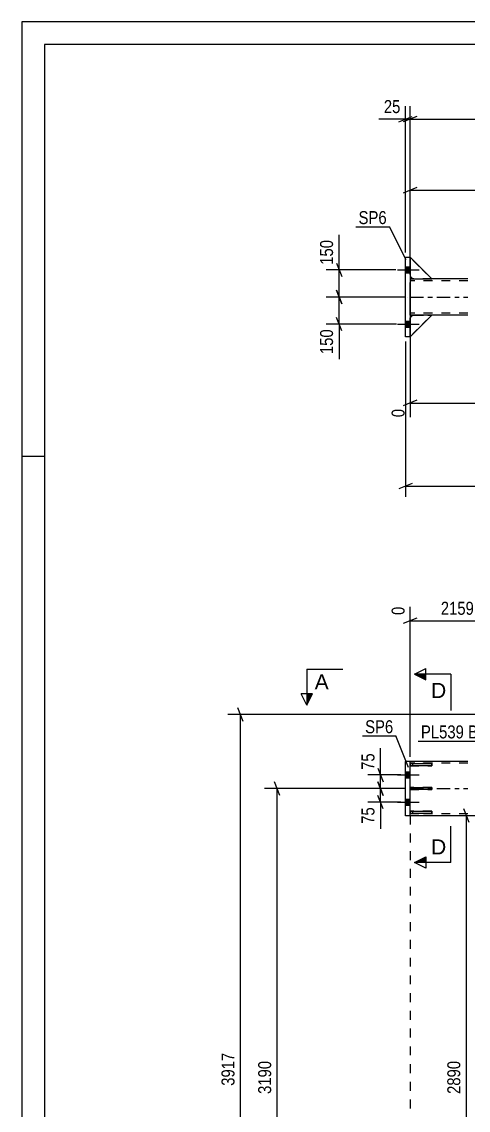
# Model space of a CAD drawing. Header units: millimetres. Extents: x 0 to 1189, y 0 to 841.
# Drawn here: x 0 to 98.6, y 600.6 to 841 of the extents above; entities that cross this region are included whole.
import ezdxf

# ---------------------------------------------------------------- set-up
doc = ezdxf.new("R2010")
doc.units = ezdxf.units.MM
doc.linetypes.add('DXK_LINE_DOT2', pattern=[3.9198, 1.9599, -1.9599])
doc.linetypes.add('DXK_LINE_DOT3', pattern=[5.9187, 2.979, -0.9799, 0.9799, -0.9799])
doc.styles.add('Arial', font='ARIAL.TTF', dxfattribs={"height": 0.2})
doc.styles.add('Arial Narrow', font='ARIALN.TTF', dxfattribs={"height": 0.2})

# ---------------------------------------------------------------- blocks, each defined once
blk = doc.blocks.new('Unknown-761551702-1163')
at = {"color": 5, "linetype": 'Continuous'}
for p, q in [((1189, 841), (0, 841)), ((0, 841), (0, 0)), ((1184, 836), (5, 836)), ((5, 836), (5, 5)), ((5, 745), (0, 745))]:
    blk.add_line(p, q, dxfattribs=at)
blk = doc.blocks.new('Part-761551702-4966 - 4748')
at = {"color": 2, "linetype": 'Continuous'}
for p, q in [((85.73, 671.38), (85.73, 671.86)), ((85.73, 671.86), (90.53, 671.86)), ((90.53, 671.38), (85.73, 671.38)), ((90.53, 671.86), (90.53, 671.38))]:
    blk.add_line(p, q, dxfattribs=at)
at = {"color": 7, "linetype": 'DXK_LINE_DOT2'}
blk.add_line((86.33, 671.38), (86.33, 671.86), dxfattribs=at)
blk = doc.blocks.new('Part-761551702-4967 - 4748')
at = {"color": 2, "linetype": 'Continuous'}
for p, q in [((85.73, 677.12), (90.53, 677.12)), ((85.73, 677.12), (85.73, 676.64)), ((90.53, 676.64), (85.73, 676.64)), ((90.53, 677.12), (90.53, 676.64))]:
    blk.add_line(p, q, dxfattribs=at)
at = {"color": 7, "linetype": 'DXK_LINE_DOT2'}
blk.add_line((86.33, 676.64), (86.33, 677.12), dxfattribs=at)
blk = doc.blocks.new('Part-761551702-4968 - 4748')
at = {"color": 2, "linetype": 'Continuous'}
for p, q in [((85.73, 666.12), (85.73, 666.6)), ((85.73, 666.6), (90.53, 666.6)), ((90.53, 666.12), (85.73, 666.12)), ((90.53, 666.6), (90.53, 666.12))]:
    blk.add_line(p, q, dxfattribs=at)
at = {"color": 7, "linetype": 'DXK_LINE_DOT2'}
blk.add_line((86.33, 666.12), (86.33, 666.6), dxfattribs=at)
blk = doc.blocks.new('Part-761551702-4969 - 4748')
at = {"color": 7, "linetype": 'DXK_LINE_DOT2'}
for p, q in [((90.53, 671.86), (85.73, 671.86)), ((85.73, 671.86), (85.73, 671.38)), ((85.73, 671.38), (90.53, 671.38)), ((86.33, 671.38), (86.33, 671.86)), ((90.53, 671.38), (90.53, 671.86))]:
    blk.add_line(p, q, dxfattribs=at)
blk = doc.blocks.new('Part-761551702-4970 - 4748')
at = {"color": 7, "linetype": 'DXK_LINE_DOT2'}
for p, q in [((90.53, 677.12), (85.73, 677.12)), ((85.73, 677.12), (85.73, 676.64)), ((85.73, 676.64), (90.53, 676.64)), ((86.33, 676.64), (86.33, 677.12)), ((90.53, 676.64), (90.53, 677.12))]:
    blk.add_line(p, q, dxfattribs=at)
blk = doc.blocks.new('Part-761551702-4971 - 4748')
at = {"color": 7, "linetype": 'DXK_LINE_DOT2'}
for p, q in [((90.53, 666.6), (85.73, 666.6)), ((85.73, 666.6), (85.73, 666.12)), ((85.73, 666.12), (90.53, 666.12)), ((86.33, 666.12), (86.33, 666.6)), ((90.53, 666.12), (90.53, 666.6))]:
    blk.add_line(p, q, dxfattribs=at)
blk = doc.blocks.new('Part-761551702-5045 - 4748')
at = {"color": 2, "linetype": 'Continuous'}
for p, q in [((84.73, 665.62), (84.73, 677.62)), ((85.73, 677.62), (84.73, 677.62)), ((85.73, 665.62), (85.73, 677.62)), ((85.73, 665.62), (84.73, 665.62))]:
    blk.add_line(p, q, dxfattribs=at)
blk = doc.blocks.new('Part-761551702-5093 - 4748')
at = {"color": 2, "linetype": 'Continuous'}
for p, q in [((98.53, 677.62), (85.73, 677.62)), ((98.53, 665.62), (85.73, 665.62))]:
    blk.add_line(p, q, dxfattribs=at)
at = {"color": 7, "linetype": 'DXK_LINE_DOT2'}
for p, q in [((85.73, 665.62), (85.73, 677.62)), ((98.53, 677.22), (85.73, 677.22)), ((98.53, 666.02), (85.73, 666.02))]:
    blk.add_line(p, q, dxfattribs=at)
at = {"color": 7, "linetype": 'DXK_LINE_DOT3'}
blk.add_line((85.73, 671.62), (98.53, 671.62), dxfattribs=at)
blk = doc.blocks.new('Bolt-761551702-5147 - 4748')
at = {"linetype": 'Continuous'}
for points in [[(84.73, 675.28), (84.73, 673.96), (85.73, 673.96), (85.73, 675.28)], [(84.73, 675.28), (84.73, 673.96), (85.73, 673.96), (85.73, 675.28)], [(84.73, 669.28), (84.73, 667.96), (85.73, 667.96), (85.73, 669.28)], [(84.73, 669.28), (84.73, 667.96), (85.73, 667.96), (85.73, 669.28)]]:
    blk.add_hatch(color=1, dxfattribs=at).paths.add_polyline_path(points)
at = {"color": 1, "linetype": 'Continuous'}
for p, q in [((82.97, 674.62), (87.73, 674.62)), ((82.97, 674.62), (87.73, 674.62)), ((84.73, 675.28), (85.73, 675.28)), ((84.73, 675.28), (85.73, 675.28)), ((84.73, 673.96), (85.73, 673.96)), ((84.73, 673.96), (85.73, 673.96)), ((82.97, 668.62), (87.73, 668.62)), ((82.97, 668.62), (87.73, 668.62)), ((84.73, 669.28), (85.73, 669.28)), ((84.73, 669.28), (85.73, 669.28)), ((84.73, 667.96), (85.73, 667.96)), ((84.73, 667.96), (85.73, 667.96))]:
    blk.add_line(p, q, dxfattribs=at)
blk = doc.blocks.new('Part-761551702-4253 - 4185')
at = {"color": 7, "linetype": 'DXK_LINE_DOT2'}
for p, q in [((90.53, 784.2), (85.73, 789)), ((85.73, 789), (85.73, 784.8)), ((85.73, 784.8), (86.33, 784.2)), ((86.33, 784.2), (90.53, 784.2))]:
    blk.add_line(p, q, dxfattribs=at)
at = {"color": 7, "linetype": 'DXK_LINE_DOT3'}
for p, q in [((90.53, 784.2), (85.73, 789)), ((85.73, 784.2), (90.53, 784.2))]:
    blk.add_line(p, q, dxfattribs=at)
blk = doc.blocks.new('Part-761551702-4321 - 4185')
at = {"color": 2, "linetype": 'Continuous'}
for p, q in [((84.73, 789), (85.73, 789)), ((84.73, 771.4), (84.73, 789)), ((85.73, 789), (85.73, 771.4)), ((85.73, 771.4), (84.73, 771.4))]:
    blk.add_line(p, q, dxfattribs=at)
at = {"color": 7, "linetype": 'DXK_LINE_DOT3'}
blk.add_line((85.23, 780.2), (85.23, 780.2), dxfattribs=at)
blk = doc.blocks.new('Part-761551702-4238 - 4185')
at = {"color": 7, "linetype": 'DXK_LINE_DOT2'}
for p, q in [((85.73, 775.6), (86.33, 776.2)), ((90.53, 776.2), (85.73, 771.4)), ((85.73, 771.4), (85.73, 775.6)), ((86.33, 776.2), (90.53, 776.2))]:
    blk.add_line(p, q, dxfattribs=at)
at = {"color": 7, "linetype": 'DXK_LINE_DOT3'}
for p, q in [((85.73, 776.2), (90.53, 776.2)), ((90.53, 776.2), (85.73, 771.4))]:
    blk.add_line(p, q, dxfattribs=at)
blk = doc.blocks.new('Part-761551702-4241 - 4185')
at = {"color": 2, "linetype": 'Continuous'}
for p, q in [((85.73, 775.6), (86.33, 776.2)), ((90.53, 776.2), (85.73, 771.4)), ((85.73, 771.4), (85.73, 775.6)), ((90.53, 776.2), (86.33, 776.2))]:
    blk.add_line(p, q, dxfattribs=at)
at = {"color": 7, "linetype": 'DXK_LINE_DOT3'}
for p, q in [((85.73, 776.2), (90.53, 776.2)), ((90.53, 776.2), (85.73, 771.4))]:
    blk.add_line(p, q, dxfattribs=at)
blk = doc.blocks.new('Part-761551702-4244 - 4185')
at = {"color": 7, "linetype": 'DXK_LINE_DOT2'}
for p, q in [((85.73, 775.6), (86.33, 776.2)), ((90.53, 776.2), (85.73, 771.4)), ((85.73, 771.4), (85.73, 775.6)), ((86.33, 776.2), (90.53, 776.2))]:
    blk.add_line(p, q, dxfattribs=at)
at = {"color": 7, "linetype": 'DXK_LINE_DOT3'}
for p, q in [((85.73, 776.2), (90.53, 776.2)), ((90.53, 776.2), (85.73, 771.4))]:
    blk.add_line(p, q, dxfattribs=at)
blk = doc.blocks.new('Part-761551702-4247 - 4185')
at = {"color": 7, "linetype": 'DXK_LINE_DOT2'}
for p, q in [((90.53, 784.2), (85.73, 789)), ((85.73, 789), (85.73, 784.8)), ((85.73, 784.8), (86.33, 784.2)), ((86.33, 784.2), (90.53, 784.2))]:
    blk.add_line(p, q, dxfattribs=at)
at = {"color": 7, "linetype": 'DXK_LINE_DOT3'}
for p, q in [((90.53, 784.2), (85.73, 789)), ((85.73, 784.2), (90.53, 784.2))]:
    blk.add_line(p, q, dxfattribs=at)
blk = doc.blocks.new('Part-761551702-4250 - 4185')
at = {"color": 2, "linetype": 'Continuous'}
for p, q in [((90.53, 784.2), (85.73, 789)), ((85.73, 789), (85.73, 784.8)), ((85.73, 784.8), (86.33, 784.2)), ((86.33, 784.2), (90.53, 784.2))]:
    blk.add_line(p, q, dxfattribs=at)
at = {"color": 7, "linetype": 'DXK_LINE_DOT3'}
for p, q in [((90.53, 784.2), (85.73, 789)), ((85.73, 784.2), (90.53, 784.2))]:
    blk.add_line(p, q, dxfattribs=at)
blk = doc.blocks.new('Bolt-761551702-4292 - 4185')
at = {"linetype": 'Continuous'}
for points in [[(85.73, 785.54), (85.73, 786.86), (84.73, 786.86), (84.73, 785.54)], [(85.73, 785.54), (85.73, 786.86), (84.73, 786.86), (84.73, 785.54)], [(85.73, 773.54), (85.73, 774.86), (84.73, 774.86), (84.73, 773.54)], [(85.73, 773.54), (85.73, 774.86), (84.73, 774.86), (84.73, 773.54)]]:
    blk.add_hatch(color=1, dxfattribs=at).paths.add_polyline_path(points)
at = {"color": 1, "linetype": 'Continuous'}
for p, q in [((84.73, 786.86), (85.73, 786.86)), ((84.73, 786.86), (85.73, 786.86)), ((82.97, 786.2), (87.73, 786.2)), ((82.97, 786.2), (87.73, 786.2)), ((84.73, 785.54), (85.73, 785.54)), ((84.73, 785.54), (85.73, 785.54)), ((84.73, 774.86), (85.73, 774.86)), ((84.73, 774.86), (85.73, 774.86)), ((82.97, 774.2), (87.73, 774.2)), ((82.97, 774.2), (87.73, 774.2)), ((84.73, 773.54), (85.73, 773.54)), ((84.73, 773.54), (85.73, 773.54))]:
    blk.add_line(p, q, dxfattribs=at)
blk = doc.blocks.new('Part-761551702-4383 - 4185')
at = {"color": 2, "linetype": 'Continuous'}
for p, q in [((86.33, 784.2), (85.73, 784.2)), ((98.53, 784.2), (90.53, 784.2)), ((85.73, 777), (85.73, 783.4)), ((86.33, 776.2), (85.73, 776.2)), ((98.53, 776.2), (90.53, 776.2))]:
    blk.add_line(p, q, dxfattribs=at)
at = {"color": 7, "linetype": 'DXK_LINE_DOT2'}
for p, q in [((85.73, 784.2), (85.73, 783.4)), ((85.73, 784.2), (85.73, 783.96)), ((90.53, 784.2), (86.33, 784.2)), ((98.53, 783.8), (85.73, 783.8)), ((85.73, 776.2), (85.73, 777)), ((98.53, 776.6), (85.73, 776.6)), ((90.53, 776.2), (86.33, 776.2))]:
    blk.add_line(p, q, dxfattribs=at)
at = {"color": 7, "linetype": 'DXK_LINE_DOT3'}
blk.add_line((85.73, 780.2), (98.53, 780.2), dxfattribs=at)
blk = doc.blocks.new('Line-761551702-15789 - 4748')
at = {"color": 1, "linetype": 'DXK_LINE_DOT2'}
blk.add_line((85.73, 665.62), (85.73, 549.76), dxfattribs=at)
blk = doc.blocks.new('StraightDimension-761551702-15366 - 4748')
at = {"color": 7, "linetype": 'Continuous'}
for p, q in [((106.64, 666.62), (106.64, 721.77)), ((85.73, 678.62), (85.73, 711.79)), ((87.23, 709.26), (84.23, 708.06)), ((85.73, 708.66), (106.64, 708.66)), ((105.14, 708.06), (108.14, 709.26))]:
    blk.add_line(p, q, dxfattribs=at)
at = {"color": 0, "linetype": 'Continuous'}
for points in [[(106.04, 722.37), (101.84, 722.37), (101.84, 713.86), (106.04, 713.86)], [(85.13, 712.39), (80.93, 712.39), (80.93, 709.36), (85.13, 709.36)]]:
    blk.add_wipeout(points, dxfattribs=at)
at = {"color": 0}
blk.add_wipeout([(100.44, 709.41), (100.44, 713.61), (91.93, 713.61), (91.93, 709.41)], dxfattribs=at)
at = {"color": 3, "linetype": 'Continuous', "style": 'Arial Narrow'}
for s, height, p in [('2159', 2.863, (105.44, 714.46)), ('0', 2.86, (84.53, 709.96))]:
    blk.add_text(s, height=height, rotation=90.0002, dxfattribs=at).set_placement(p)
at = {"color": 3, "style": 'Arial Narrow'}
blk.add_text('2159', height=2.863, dxfattribs=at).set_placement((92.53, 710.01))
blk = doc.blocks.new('StraightDimension-761551702-5466 - 4748')
at = {"color": 7, "linetype": 'Continuous'}
for p, q in [((226.77, 687.95), (45.47, 687.95)), ((48.92, 686.45), (47.72, 689.45)), ((48.32, 531.27), (48.32, 687.95)), ((47.72, 532.77), (48.92, 529.77)), ((224.71, 531.27), (45.47, 531.27))]:
    blk.add_line(p, q, dxfattribs=at)
at = {"color": 0}
blk.add_wipeout([(47.57, 613.87), (43.37, 613.87), (43.37, 605.36), (47.57, 605.36)], dxfattribs=at)
at = {"color": 3, "style": 'Arial Narrow'}
blk.add_text('3917', height=2.863, rotation=90.0002, dxfattribs=at).set_placement((46.97, 605.96))
blk = doc.blocks.new('StraightDimension-761551702-5298 - 4748')
at = {"color": 7, "linetype": 'Continuous'}
for p, q in [((83.73, 671.62), (53.57, 671.62)), ((57.02, 670.12), (55.82, 673.12)), ((56.42, 544.02), (56.42, 671.62)), ((83.73, 544.02), (53.57, 544.02)), ((55.82, 545.52), (57.02, 542.52))]:
    blk.add_line(p, q, dxfattribs=at)
at = {"color": 0}
blk.add_wipeout([(55.67, 612.07), (51.47, 612.07), (51.47, 603.56), (55.67, 603.56)], dxfattribs=at)
at = {"color": 3, "style": 'Arial Narrow'}
blk.add_text('3190', height=2.863, rotation=90.0002, dxfattribs=at).set_placement((55.07, 604.16))
blk = doc.blocks.new('StraightDimension-761551702-5923 - 4748')
at = {"color": 7, "linetype": 'Continuous'}
for p, q in [((98.78, 664.12), (97.58, 667.12)), ((105.64, 665.62), (95.33, 665.62)), ((98.18, 550.02), (98.18, 665.62)), ((97.58, 551.52), (98.78, 548.52)), ((105.64, 550.02), (95.33, 550.02))]:
    blk.add_line(p, q, dxfattribs=at)
at = {"color": 0}
blk.add_wipeout([(97.43, 612.07), (93.23, 612.07), (93.23, 603.56), (97.43, 603.56)], dxfattribs=at)
at = {"color": 3, "style": 'Arial Narrow'}
blk.add_text('2890', height=2.863, rotation=90.0002, dxfattribs=at).set_placement((96.83, 604.16))
blk = doc.blocks.new('StraightDimension-761551702-12877 - 4748')
at = {"color": 7, "linetype": 'Continuous'}
for p, q in [((78.63, 676.12), (79.83, 673.12)), ((83.73, 674.62), (76.38, 674.62)), ((79.23, 671.62), (79.23, 674.62)), ((84.73, 671.62), (76.38, 671.62)), ((79.83, 670.12), (78.63, 673.12))]:
    blk.add_line(p, q, dxfattribs=at)
at = {"color": 0}
blk.add_wipeout([(78.48, 680), (74.28, 680), (74.28, 675.14), (78.48, 675.14)], dxfattribs=at)
at = {"color": 7, "linetype": 'Continuous'}
blk.add_line((79.23, 674.62), (79.23, 680.52), dxfattribs=at)
blk.add_line((79.23, 674.62), (79.23, 680.52), dxfattribs=at)
at = {"color": 3, "style": 'Arial Narrow'}
blk.add_text('75', height=2.863, rotation=90.0002, dxfattribs=at).set_placement((77.88, 675.74))
blk = doc.blocks.new('StraightDimension-761551702-12878 - 4748')
at = {"color": 7, "linetype": 'Continuous'}
for p, q in [((84.73, 671.62), (76.38, 671.62)), ((78.63, 673.12), (79.83, 670.12)), ((79.23, 668.62), (79.23, 671.62)), ((83.73, 668.62), (76.38, 668.62)), ((79.83, 667.12), (78.63, 670.12))]:
    blk.add_line(p, q, dxfattribs=at)
at = {"color": 0}
blk.add_wipeout([(78.48, 668.09), (74.28, 668.09), (74.28, 663.23), (78.48, 663.23)], dxfattribs=at)
at = {"color": 7, "linetype": 'Continuous'}
blk.add_line((79.23, 668.62), (79.23, 662.71), dxfattribs=at)
blk.add_line((79.23, 668.62), (79.23, 662.71), dxfattribs=at)
at = {"color": 3, "style": 'Arial Narrow'}
blk.add_text('75', height=2.863, rotation=90.0002, dxfattribs=at).set_placement((77.88, 663.83))
blk = doc.blocks.new('StraightDimension-761551702-4433 - 4185')
at = {"color": 7, "linetype": 'Continuous'}
for p, q in [((85.73, 775.2), (85.73, 753.65)), ((227.28, 770.83), (227.28, 748.17)), ((87.23, 757.38), (84.23, 756.18)), ((225.78, 756.18), (228.78, 757.38)), ((85.73, 756.78), (227.28, 756.78))]:
    blk.add_line(p, q, dxfattribs=at)
at = {"color": 0}
blk.add_wipeout([(160.77, 757.53), (160.77, 761.73), (152.25, 761.73), (152.25, 757.53)], dxfattribs=at)
at = {"color": 0, "linetype": 'Continuous'}
for points in [[(85.13, 756.08), (80.93, 756.08), (80.93, 753.05), (85.13, 753.05)], [(226.68, 756.08), (222.48, 756.08), (222.48, 747.57), (226.68, 747.57)]]:
    blk.add_wipeout(points, dxfattribs=at)
at = {"color": 3, "style": 'Arial Narrow'}
blk.add_text('5175', height=2.863, dxfattribs=at).set_placement((152.85, 758.13))
at = {"color": 3, "linetype": 'Continuous', "style": 'Arial Narrow'}
for s, height, p in [('0', 2.86, (84.53, 753.65)), ('5175', 2.863, (226.08, 748.17))]:
    blk.add_text(s, height=height, rotation=90.0002, dxfattribs=at).set_placement(p)
blk = doc.blocks.new('StraightDimension-761551702-4662 - 4185')
at = {"color": 7, "linetype": 'Continuous'}
for p, q in [((84.73, 770.4), (84.73, 736.03)), ((86.23, 739.03), (83.23, 737.83)), ((84.73, 738.43), (1091.17, 738.43))]:
    blk.add_line(p, q, dxfattribs=at)
blk = doc.blocks.new('StraightDimension-761551702-4673 - 4185')
at = {"color": 7, "linetype": 'Continuous'}
for p, q in [((69.48, 781.7), (70.68, 778.7)), ((84.73, 780.2), (67.23, 780.2)), ((70.08, 774.2), (70.08, 780.2)), ((70.68, 772.7), (69.48, 775.7)), ((82.75, 774.2), (67.23, 774.2))]:
    blk.add_line(p, q, dxfattribs=at)
at = {"color": 0}
blk.add_wipeout([(69.33, 773.67), (65.13, 773.67), (65.13, 766.99), (69.33, 766.99)], dxfattribs=at)
at = {"color": 7, "linetype": 'Continuous'}
blk.add_line((70.08, 774.2), (70.08, 766.46), dxfattribs=at)
blk.add_line((70.08, 774.2), (70.08, 766.46), dxfattribs=at)
at = {"color": 3, "style": 'Arial Narrow'}
blk.add_text('150', height=2.863, rotation=90.0002, dxfattribs=at).set_placement((68.73, 767.59))
blk = doc.blocks.new('StraightDimension-761551702-4684 - 4185')
at = {"color": 7, "linetype": 'Continuous'}
for p, q in [((69.48, 787.7), (70.68, 784.7)), ((82.62, 786.2), (67.23, 786.2)), ((70.08, 780.2), (70.08, 786.2)), ((70.68, 778.7), (69.48, 781.7)), ((84.73, 780.2), (67.23, 780.2))]:
    blk.add_line(p, q, dxfattribs=at)
at = {"color": 0}
blk.add_wipeout([(69.33, 793.41), (65.13, 793.41), (65.13, 786.72), (69.33, 786.72)], dxfattribs=at)
at = {"color": 7, "linetype": 'Continuous'}
blk.add_line((70.08, 786.2), (70.08, 793.93), dxfattribs=at)
blk.add_line((70.08, 786.2), (70.08, 793.93), dxfattribs=at)
at = {"color": 3, "style": 'Arial Narrow'}
blk.add_text('150', height=2.863, rotation=90.0002, dxfattribs=at).set_placement((68.73, 787.32))
blk = doc.blocks.new('StraightDimension-761551702-12504 - 4185')
at = {"color": 7, "linetype": 'Continuous'}
for p, q in [((85.73, 785.2), (85.73, 806.62)), ((227.28, 792.05), (227.28, 806.62)), ((87.23, 804.37), (84.23, 803.17)), ((85.73, 803.77), (227.28, 803.77)), ((225.78, 803.17), (228.78, 804.37))]:
    blk.add_line(p, q, dxfattribs=at)
at = {"color": 0}
blk.add_wipeout([(160.77, 804.52), (160.77, 808.72), (152.25, 808.72), (152.25, 804.52)], dxfattribs=at)
at = {"color": 3, "style": 'Arial Narrow'}
blk.add_text('5175', height=2.863, dxfattribs=at).set_placement((152.85, 805.12))
blk = doc.blocks.new('StraightDimension-761551702-12778 - 4185')
at = {"color": 7, "linetype": 'Continuous'}
for p, q in [((85.73, 790), (85.73, 822.33)), ((87.23, 820.08), (84.23, 818.88)), ((85.73, 819.48), (1090.17, 819.48))]:
    blk.add_line(p, q, dxfattribs=at)
blk = doc.blocks.new('StraightDimension-761551702-12779 - 4185')
at = {"color": 7, "linetype": 'Continuous'}
for p, q in [((84.73, 790), (84.73, 822.33)), ((85.73, 790), (85.73, 822.33)), ((83.23, 818.88), (86.23, 820.08)), ((87.23, 820.08), (84.23, 818.88)), ((84.73, 819.48), (85.73, 819.48))]:
    blk.add_line(p, q, dxfattribs=at)
at = {"color": 0}
blk.add_wipeout([(84.21, 820.23), (84.21, 824.43), (79.35, 824.43), (79.35, 820.23)], dxfattribs=at)
at = {"color": 7, "linetype": 'Continuous'}
blk.add_line((84.73, 819.48), (78.83, 819.48), dxfattribs=at)
blk.add_line((84.73, 819.48), (78.83, 819.48), dxfattribs=at)
at = {"color": 3, "style": 'Arial Narrow'}
blk.add_text('25', height=2.863, dxfattribs=at).set_placement((79.95, 820.83))
blk = doc.blocks.new('Mark-761551702-5041 - 4748')
at = {"color": 0}
blk.add_wipeout([(82.03, 683.84), (82.03, 686.84), (75.82, 686.84), (75.82, 683.84)], dxfattribs=at)
blk.add_wipeout([(82.03, 683.84), (82.03, 686.84), (75.82, 686.84), (75.82, 683.84)], dxfattribs=at)
at = {"color": 30, "linetype": 'Continuous'}
for p in [(75.22, 683.24), (85.42, 676.26)]:
    blk.add_line(p, (82.63, 683.24), dxfattribs=at)
at = {"color": 3, "style": 'Arial Narrow'}
blk.add_text('SP6', height=2.863, dxfattribs=at).set_placement((75.82, 683.84))
blk = doc.blocks.new('SectionMark-761551702-6562 - 4748')
at = {"color": 6, "linetype": 'Continuous'}
for p, q in [((62.92, 698.01), (62.92, 690.01)), ((62.92, 690.01), (61.67, 692.51))]:
    blk.add_line(p, q, dxfattribs=at)
at = {"color": 0, "linetype": 'Continuous'}
blk.add_wipeout([(67.78, 693.51), (67.78, 697.01), (64.67, 697.01), (64.67, 693.51)], dxfattribs=at)
at = {"linetype": 'Continuous'}
blk.add_hatch(color=6, dxfattribs=at).paths.add_polyline_path([(62.92, 692.51), (64.17, 692.51), (62.92, 690.01)])
at = {"color": 6, "linetype": 'Continuous'}
for p, q in [((62.92, 698.01), (70.92, 698.01)), ((64.17, 692.51), (61.67, 692.51)), ((62.92, 690.01), (64.17, 692.51))]:
    blk.add_line(p, q, dxfattribs=at)
at = {"color": 3, "linetype": 'Continuous', "style": 'Arial'}
blk.add_text('A', height=3.34, dxfattribs=at).set_placement((64.67, 693.51))
blk = doc.blocks.new('SectionMark-761551702-6566 - 4748')
at = {"color": 6, "linetype": 'Continuous'}
for p, q in [((86.73, 696.87), (89.23, 698.12)), ((94.73, 696.87), (86.73, 696.87)), ((94.73, 655.31), (86.73, 655.31)), ((89.23, 654.06), (86.73, 655.31))]:
    blk.add_line(p, q, dxfattribs=at)
at = {"color": 0, "linetype": 'Continuous'}
for points in [[(93.73, 691.62), (93.73, 695.12), (90.36, 695.12), (90.36, 691.62)], [(93.73, 657.06), (93.73, 660.56), (90.36, 660.56), (90.36, 657.06)]]:
    blk.add_wipeout(points, dxfattribs=at)
at = {"linetype": 'Continuous'}
for points in [[(89.23, 696.87), (89.23, 695.62), (86.73, 696.87)], [(89.23, 656.56), (89.23, 655.31), (86.73, 655.31)]]:
    blk.add_hatch(color=6, dxfattribs=at).paths.add_polyline_path(points)
at = {"color": 6, "linetype": 'Continuous'}
for p, q in [((89.23, 695.62), (89.23, 698.12)), ((86.73, 696.87), (89.23, 695.62)), ((94.73, 696.87), (94.73, 688.87)), ((94.73, 655.31), (94.73, 663.31)), ((86.73, 655.31), (89.23, 656.56)), ((89.23, 656.56), (89.23, 654.06))]:
    blk.add_line(p, q, dxfattribs=at)
at = {"color": 3, "linetype": 'Continuous', "style": 'Arial'}
for p in [(90.36, 691.62), (90.36, 657.06)]:
    blk.add_text('D', height=3.34, dxfattribs=at).set_placement(p)
blk = doc.blocks.new('MarkSet-761551702-6667 - 4748')
at = {"color": 0}
blk.add_wipeout([(97.65, 682.7), (97.65, 685.7), (88.14, 685.7), (88.14, 682.7)], dxfattribs=at)
blk.add_wipeout([(97.65, 682.7), (97.65, 685.7), (88.14, 685.7), (88.14, 682.7)], dxfattribs=at)
blk.add_wipeout([(102.93, 682.7), (102.93, 685.7), (98.55, 685.7), (98.55, 682.7)], dxfattribs=at)
blk.add_wipeout([(102.93, 682.7), (102.93, 685.7), (98.55, 685.7), (98.55, 682.7)], dxfattribs=at)
at = {"color": 30, "linetype": 'Continuous'}
for p in [(87.54, 682.1), (106.69, 665.01)]:
    blk.add_line(p, (103.53, 682.1), dxfattribs=at)
at = {"color": 3, "style": 'Arial Narrow'}
for s, p in [('PL539', (88.14, 682.7)), ('BS', (98.55, 682.7))]:
    blk.add_text(s, height=2.863, dxfattribs=at).set_placement(p)
blk = doc.blocks.new('Mark-761551702-4317 - 4185')
at = {"color": 0}
blk.add_wipeout([(80.58, 796.31), (80.58, 799.31), (74.37, 799.31), (74.37, 796.31)], dxfattribs=at)
blk.add_wipeout([(80.58, 796.31), (80.58, 799.31), (74.37, 799.31), (74.37, 796.31)], dxfattribs=at)
at = {"color": 30, "linetype": 'Continuous'}
for p in [(73.77, 795.71), (84.9, 788.4)]:
    blk.add_line(p, (81.18, 795.71), dxfattribs=at)
at = {"color": 3, "style": 'Arial Narrow'}
blk.add_text('SP6', height=2.863, dxfattribs=at).set_placement((74.37, 796.31))

msp = doc.modelspace()

# ---------------------------------------------------------------- block references
for name in ['Unknown-761551702-1163', 'Part-761551702-4321 - 4185', 'Part-761551702-4253 - 4185', 'Part-761551702-4247 - 4185', 'Part-761551702-4250 - 4185', 'Bolt-761551702-4292 - 4185', 'Part-761551702-4383 - 4185', 'Part-761551702-4238 - 4185', 'Part-761551702-4241 - 4185', 'Part-761551702-4244 - 4185', 'Part-761551702-5093 - 4748', 'Part-761551702-5045 - 4748', 'Part-761551702-4967 - 4748', 'Part-761551702-4970 - 4748', 'Bolt-761551702-5147 - 4748', 'Part-761551702-4966 - 4748', 'Part-761551702-4969 - 4748', 'Part-761551702-4968 - 4748', 'Part-761551702-4971 - 4748', 'Line-761551702-15789 - 4748']:
    msp.add_blockref(name, (0, 0))

# ---------------------------------------------------------------- next in the draw order: block references
for name in ['StraightDimension-761551702-4433 - 4185', 'StraightDimension-761551702-15366 - 4748']:
    msp.add_blockref(name, (0, 0))

# ---------------------------------------------------------------- next in the draw order: block references
for name in ['StraightDimension-761551702-4662 - 4185', 'StraightDimension-761551702-5466 - 4748']:
    msp.add_blockref(name, (0, 0))

# ---------------------------------------------------------------- next in the draw order: block references
for name in ['StraightDimension-761551702-4673 - 4185', 'SectionMark-761551702-6562 - 4748', 'StraightDimension-761551702-5298 - 4748', 'StraightDimension-761551702-5923 - 4748']:
    msp.add_blockref(name, (0, 0))

# ---------------------------------------------------------------- next in the draw order: block references
for name in ['StraightDimension-761551702-4684 - 4185', 'SectionMark-761551702-6566 - 4748', 'StraightDimension-761551702-12877 - 4748']:
    msp.add_blockref(name, (0, 0))

# ---------------------------------------------------------------- next in the draw order: block references
for name in ['StraightDimension-761551702-12504 - 4185', 'Mark-761551702-5041 - 4748', 'MarkSet-761551702-6667 - 4748', 'StraightDimension-761551702-12878 - 4748']:
    msp.add_blockref(name, (0, 0))

# ---------------------------------------------------------------- next in the draw order: block references
msp.add_blockref('StraightDimension-761551702-12778 - 4185', (0, 0))

# ---------------------------------------------------------------- next in the draw order: block references
msp.add_blockref('StraightDimension-761551702-12779 - 4185', (0, 0))

# ---------------------------------------------------------------- next in the draw order: block references
msp.add_blockref('Mark-761551702-4317 - 4185', (0, 0))

doc.saveas('drawing.dxf')
